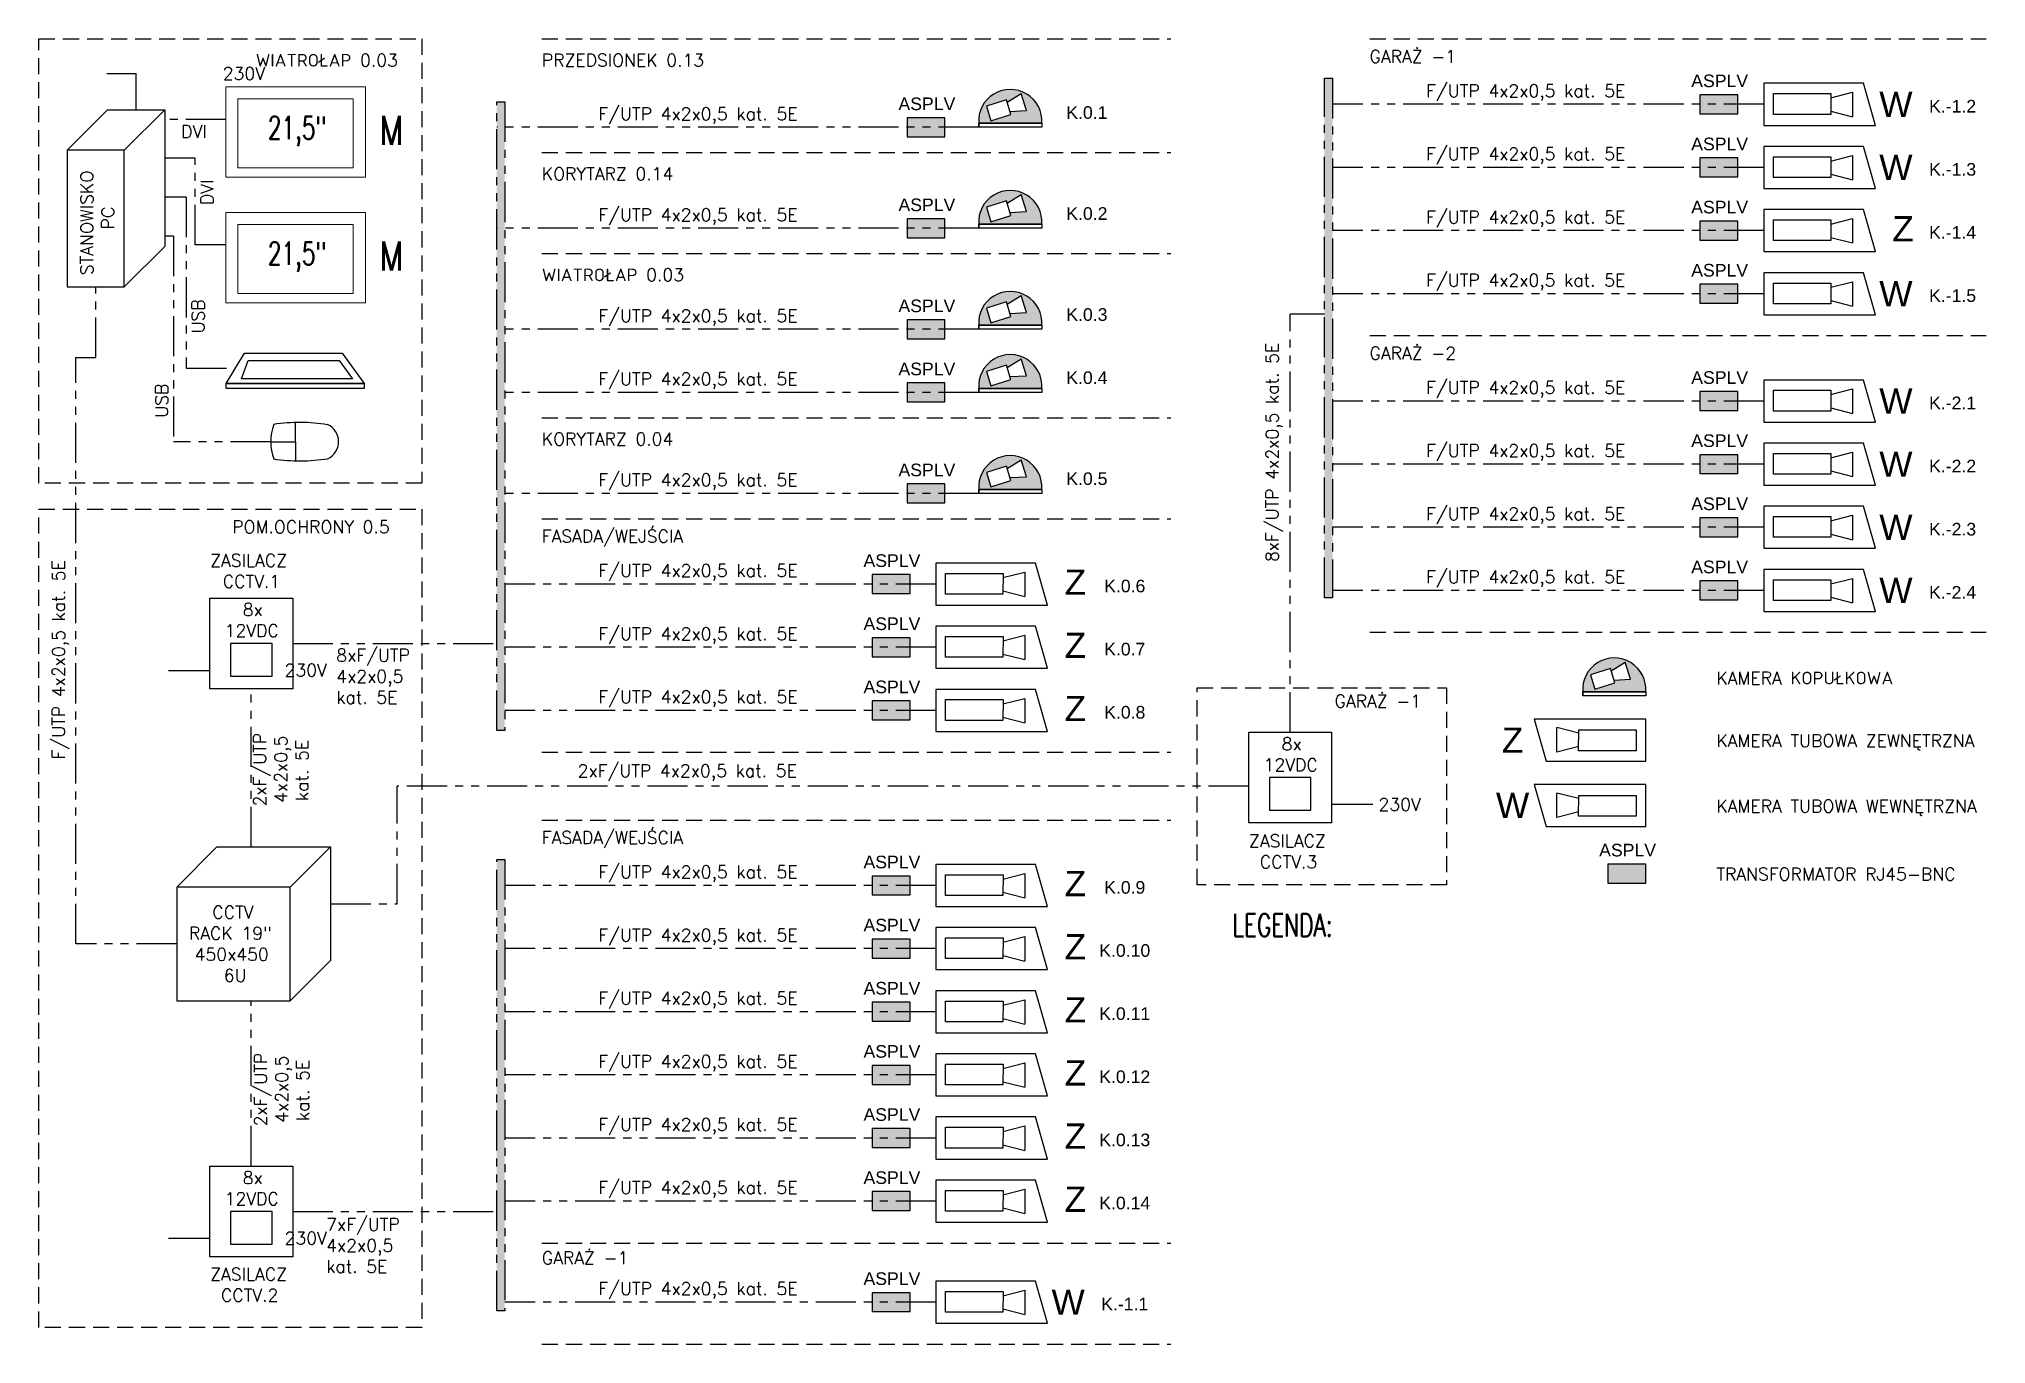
# Model space of a CAD drawing. Header units: millimetres. Extents: x 0 to 1542, y 0 to 1034.
import ezdxf
from ezdxf.enums import TextEntityAlignment as Align

# ---------------------------------------------------------------- set-up
doc = ezdxf.new("R2010")
doc.units = ezdxf.units.MM
doc.linetypes.add('DASHED', pattern=[19.05, 12.7, -6.35])
doc.linetypes.add('PHANTOM', pattern=[63.5, 31.75, -6.35, 6.35, -6.35, 6.35, -6.35])
for name, color, linetype in [('-CCTV', 181, 'Continuous'), ('-CCTV_OKABLOWANIE', 1, 'PHANTOM'), ('-SKD_OPIS', 7, 'Continuous'), ('z000_txt18_100', 1, 'Continuous'), ('z000_xref', 252, 'Continuous')]:
    doc.layers.add(name, color=color, linetype=linetype)
doc.styles.add('18_100', font='romans.shx', dxfattribs={"width": 0.7, "height": 180})
doc.styles.add('25_1', font='romans.shx', dxfattribs={"width": 0.8, "height": 2.5})
doc.styles.add('A Arial', font='arial.ttf', dxfattribs={"width": 0.8})
doc.styles.add('Arial', font='arial.ttf')

# ---------------------------------------------------------------- blocks, each defined once
blk = doc.blocks.new('KAMERA_KOPULKOWA')
h = blk.add_hatch(color=256)
h.paths.add_polyline_path([(33.3, 4.2, 1.075216), (-33.3, 4.2)])
h.paths.add_polyline_path([(-20.4, 6.9), (-25.2, 22.2), (-4.1, 28.9), (-3.3, 26.4), (11.4, 35.6), (17.1, 17.6), (-0.3, 16.7), (0.7, 13.6)], flags=16)
for p, q in [((-4.1, 28.9), (-25.2, 22.2)), ((-25.2, 22.2), (-20.4, 6.9)), ((0.7, 13.6), (-4.1, 28.9)), ((-3.3, 26.4), (11.4, 35.6)), ((17.1, 17.6), (11.4, 35.6)), ((33.3, 4.2), (-33.3, 4.2)), ((-33.3, 4.2), (-33.3, 0)), ((-33.3, 0), (-33.3, 4.2)), ((-33.3, 4.2), (33.3, 4.2)), ((33.3, 0), (-33.3, 0)), ((33.3, 0), (-33.3, 0)), ((-20.4, 6.9), (0.7, 13.6)), ((-0.3, 16.7), (17.1, 17.6)), ((33.3, 4.2), (33.3, 0)), ((33.3, 4.2), (33.3, 0))]:
    blk.add_line(p, q)
blk.add_arc((0, 6.6), 33.4, 355.8484, 184.1516)
blk = doc.blocks.new('KAMERA_TUBOWA')
for p, q in [((22.2, 117.9), (-22.2, 105.1)), ((-22.2, 105.1), (-22.2, 0)), ((22.2, 0), (22.2, 117.9)), ((-22.2, 0), (22.2, 0))]:
    blk.add_line(p, q)
at = {"extrusion": (1.74456e-07, -3.51133e-05, 1)}
for p, q in [((-12.7, 93.7, 0.1), (13.1, 93.7, 0.1)), ((-6.8, 70.7, 0.1), (-12.7, 93.7, 0.1)), ((7.2, 70.7, 0.1), (13.1, 93.7, 0.1)), ((-11.3, 10.2, 0.1), (-11.3, 70.8, 0.1)), ((-11.3, 70.8, 0.1), (10.6, 70.7, 0.1)), ((10.6, 70.7, 0.1), (10.6, 10.2, 0.1)), ((10.6, 10.1, 0.1), (-11.3, 10.1, 0.1))]:
    blk.add_line(p, q, dxfattribs=at)
blk = doc.blocks.new('MONITOR_CCTV')
at = {"lineweight": 13}
for points in [[(3079.42, -140.13), (3079.42, -147.89), (3091.42, -147.89), (3091.42, -140.13)], [(3080.45, -141.16), (3080.45, -147.09), (3090.37, -147.09), (3090.37, -141.16)]]:
    blk.add_lwpolyline(points, close=True, dxfattribs=at)
at = {"lineweight": 13, "style": '25_1', "width": 0.8}
blk.add_attdef('MONITOR_CCTV', (3092.63, -145.12), '', height=2.5, dxfattribs=at)

msp = doc.modelspace()

# ---------------------------------------------------------------- hatches: boundary and pattern name
at = {"layer": '-CCTV', "ltscale": 5000}
h = msp.add_hatch(color=256, dxfattribs=at)
h.dxf.hatch_style = 1
h.paths.add_polyline_path([(1315.6, 974.4), (1345.6, 974.4), (1345.6, 989.4), (1315.6, 989.4)])
h = msp.add_hatch(color=256, dxfattribs=at)
h.dxf.hatch_style = 1
h.paths.add_polyline_path([(687.6, 956.2), (717.6, 956.2), (717.6, 971.2), (687.6, 971.2)])
h = msp.add_hatch(color=256, dxfattribs=at)
h.dxf.hatch_style = 1
h.paths.add_polyline_path([(1315.6, 924.4), (1345.6, 924.4), (1345.6, 939.4), (1315.6, 939.4)])
h = msp.add_hatch(color=256, dxfattribs=at)
h.dxf.hatch_style = 1
h.paths.add_polyline_path([(687.6, 876.2), (717.6, 876.2), (717.6, 891.2), (687.6, 891.2)])
h = msp.add_hatch(color=256, dxfattribs=at)
h.dxf.hatch_style = 1
h.paths.add_polyline_path([(1315.6, 874.4), (1345.6, 874.4), (1345.6, 889.4), (1315.6, 889.4)])
h = msp.add_hatch(color=256, dxfattribs=at)
h.dxf.hatch_style = 1
h.paths.add_polyline_path([(1315.6, 824.4), (1345.6, 824.4), (1345.6, 839.4), (1315.6, 839.4)])
h = msp.add_hatch(color=256, dxfattribs=at)
h.dxf.hatch_style = 1
h.paths.add_polyline_path([(687.6, 796.2), (717.6, 796.2), (717.6, 811.2), (687.6, 811.2)])
h = msp.add_hatch(color=256, dxfattribs=at)
h.dxf.hatch_style = 1
h.paths.add_polyline_path([(687.6, 746.2), (717.6, 746.2), (717.6, 761.2), (687.6, 761.2)])
h = msp.add_hatch(color=256, dxfattribs=at)
h.dxf.hatch_style = 1
h.paths.add_polyline_path([(1315.6, 739.4), (1345.6, 739.4), (1345.6, 754.4), (1315.6, 754.4)])
h = msp.add_hatch(color=256, dxfattribs=at)
h.dxf.hatch_style = 1
h.paths.add_polyline_path([(1315.6, 689.4), (1345.6, 689.4), (1345.6, 704.4), (1315.6, 704.4)])
h = msp.add_hatch(color=256, dxfattribs=at)
h.dxf.hatch_style = 1
h.paths.add_polyline_path([(687.6, 666.2), (717.6, 666.2), (717.6, 681.2), (687.6, 681.2)])
h = msp.add_hatch(color=256, dxfattribs=at)
h.dxf.hatch_style = 1
h.paths.add_polyline_path([(1315.6, 639.4), (1345.6, 639.4), (1345.6, 654.4), (1315.6, 654.4)])
h = msp.add_hatch(color=256, dxfattribs=at)
h.dxf.hatch_style = 1
h.paths.add_polyline_path([(660, 594.4), (690, 594.4), (690, 609.4), (660, 609.4)])
h = msp.add_hatch(color=256, dxfattribs=at)
h.dxf.hatch_style = 1
h.paths.add_polyline_path([(1315.6, 589.4), (1345.6, 589.4), (1345.6, 604.4), (1315.6, 604.4)])
h = msp.add_hatch(color=256, dxfattribs=at)
h.dxf.hatch_style = 1
h.paths.add_polyline_path([(660, 544.4), (690, 544.4), (690, 559.4), (660, 559.4)])
h = msp.add_hatch(color=256, dxfattribs=at)
h.dxf.hatch_style = 1
h.paths.add_polyline_path([(660, 494.4), (690, 494.4), (690, 509.4), (660, 509.4)])
h = msp.add_hatch(color=256, dxfattribs=at)
h.dxf.hatch_style = 1
h.paths.add_polyline_path([(660, 355.7), (690, 355.7), (690, 370.7), (660, 370.7)])
h = msp.add_hatch(color=256, dxfattribs=at)
h.dxf.hatch_style = 1
h.paths.add_polyline_path([(1242.6, 365.1), (1272.6, 365.1), (1272.6, 380.1), (1242.6, 380.1)])
h = msp.add_hatch(color=256, dxfattribs=at)
h.dxf.hatch_style = 1
h.paths.add_polyline_path([(660, 305.7), (690, 305.7), (690, 320.7), (660, 320.7)])
h = msp.add_hatch(color=256, dxfattribs=at)
h.dxf.hatch_style = 1
h.paths.add_polyline_path([(660, 255.7), (690, 255.7), (690, 270.7), (660, 270.7)])
h = msp.add_hatch(color=256, dxfattribs=at)
h.dxf.hatch_style = 1
h.paths.add_polyline_path([(660, 205.7), (690, 205.7), (690, 220.7), (660, 220.7)])
h = msp.add_hatch(color=256, dxfattribs=at)
h.dxf.hatch_style = 1
h.paths.add_polyline_path([(660, 155.7), (690, 155.7), (690, 170.7), (660, 170.7)])
h = msp.add_hatch(color=256, dxfattribs=at)
h.dxf.hatch_style = 1
h.paths.add_polyline_path([(660, 105.7), (690, 105.7), (690, 120.7), (660, 120.7)])
h = msp.add_hatch(color=256, dxfattribs=at)
h.dxf.hatch_style = 1
h.paths.add_polyline_path([(660, 25.7), (690, 25.7), (690, 40.7), (660, 40.7)])
at = {"layer": '-CCTV_OKABLOWANIE'}
h = msp.add_hatch(color=256, dxfattribs=at)
h.dxf.hatch_style = 1
h.paths.add_polyline_path([(1018.2, 1002.5), (1024.6, 1002.5), (1024.6, 591.1), (1018.2, 591.1)])
h = msp.add_hatch(color=256, dxfattribs=at)
h.dxf.hatch_style = 1
h.paths.add_polyline_path([(362.6, 983.9), (369, 983.9), (369, 486), (362.6, 486)])
h = msp.add_hatch(color=256, dxfattribs=at)
h.dxf.hatch_style = 1
h.paths.add_polyline_path([(362.6, 383.9), (369, 383.9), (369, 26.3), (362.6, 26.3)])

# ---------------------------------------------------------------- linework, layer by layer
at = {"layer": '-CCTV'}
for p, q in [((22.4, 945.5), (54.4, 977.4)), ((54.4, 977.4), (99.6, 977.4)), ((67.6, 945.5), (99.6, 977.4)), ((99.6, 977.4), (99.6, 869.3)), ((67.6, 837.3), (99.6, 869.3)), ((148.2, 760.9, 0), (162.8, 784.9, 0)), ((160.5, 764.4, 0), (165.8, 779, 0)), ((162.8, 784.9, 0), (240.2, 784.9, 0)), ((165.8, 779, 0), (237.8, 779, 0)), ((237.8, 779, 0), (248.4, 764.4, 0)), ((240.2, 784.9, 0), (257.7, 760.9, 0)), ((257.7, 760.9, 0), (148.2, 760.9, 0)), ((248.4, 764.4, 0), (160.5, 764.4, 0)), ((203.3, 714.7, 0), (203.3, 729.9, 0)), ((183.5, 714.7, 0), (203.3, 714.7, 0)), ((203.3, 714.7, 0), (203.3, 699.5, 0)), ((109.1, 361.9, -67.6), (141, 393.7, -67.6)), ((141, 393.7, -67.6), (231, 393.7, -67.6)), ((199.1, 361.9, -67.6), (231, 393.7, -67.6)), ((231, 393.7, -67.6), (231, 303.7, -67.6)), ((199.1, 271.9, -67.6), (231, 303.7, -67.6))]:
    msp.add_line(p, q, dxfattribs=at)
at = {"layer": '-CCTV', "ltscale": 5000, "elevation": -67.6}
for points in [[(1315.6, 974.4), (1345.6, 974.4), (1345.6, 989.4), (1315.6, 989.4)], [(687.6, 956.2), (717.6, 956.2), (717.6, 971.2), (687.6, 971.2)], [(1315.6, 924.4), (1345.6, 924.4), (1345.6, 939.4), (1315.6, 939.4)], [(687.6, 876.2), (717.6, 876.2), (717.6, 891.2), (687.6, 891.2)], [(1315.6, 874.4), (1345.6, 874.4), (1345.6, 889.4), (1315.6, 889.4)], [(1315.6, 824.4), (1345.6, 824.4), (1345.6, 839.4), (1315.6, 839.4)], [(687.6, 796.2), (717.6, 796.2), (717.6, 811.2), (687.6, 811.2)], [(687.6, 746.2), (717.6, 746.2), (717.6, 761.2), (687.6, 761.2)], [(1315.6, 739.4), (1345.6, 739.4), (1345.6, 754.4), (1315.6, 754.4)], [(1315.6, 689.4), (1345.6, 689.4), (1345.6, 704.4), (1315.6, 704.4)], [(687.6, 666.2), (717.6, 666.2), (717.6, 681.2), (687.6, 681.2)], [(1315.6, 639.4), (1345.6, 639.4), (1345.6, 654.4), (1315.6, 654.4)], [(660, 594.4), (690, 594.4), (690, 609.4), (660, 609.4)], [(1315.6, 589.4), (1345.6, 589.4), (1345.6, 604.4), (1315.6, 604.4)], [(660, 544.4), (690, 544.4), (690, 559.4), (660, 559.4)], [(660, 494.4), (690, 494.4), (690, 509.4), (660, 509.4)], [(660, 355.7), (690, 355.7), (690, 370.7), (660, 370.7)], [(1242.6, 365.1), (1272.6, 365.1), (1272.6, 380.1), (1242.6, 380.1)], [(660, 305.7), (690, 305.7), (690, 320.7), (660, 320.7)], [(660, 255.7), (690, 255.7), (690, 270.7), (660, 270.7)], [(660, 205.7), (690, 205.7), (690, 220.7), (660, 220.7)], [(660, 155.7), (690, 155.7), (690, 170.7), (660, 170.7)], [(660, 105.7), (690, 105.7), (690, 120.7), (660, 120.7)], [(660, 25.7), (690, 25.7), (690, 40.7), (660, 40.7)]]:
    msp.add_lwpolyline(points, close=True, dxfattribs=at)
at = {"layer": '-CCTV'}
for points in [[(22.4, 837.3), (67.6, 837.3), (67.6, 945.5), (22.4, 945.5)], [(135.3, 590.8), (201, 590.8), (201, 519), (135.3, 519)], [(151.8, 529), (184.6, 529), (184.6, 554.9), (151.8, 554.9)], [(135.3, 141), (201, 141), (201, 69.2), (135.3, 69.2)], [(151.8, 79.2), (184.6, 79.2), (184.6, 105.1), (151.8, 105.1)]]:
    msp.add_lwpolyline(points, close=True, dxfattribs=at)
for points, elevation in [([(148.2, 760.9), (257.7, 760.9), (257.7, 756.8), (148.2, 756.8)], 0), ([(958.2, 484.6), (1023.8, 484.6), (1023.8, 412.8), (958.2, 412.8)], -67.6), ([(974.6, 422.8), (1007.4, 422.8), (1007.4, 448.7), (974.6, 448.7)], -67.6), ([(109.1, 271.9), (199.1, 271.9), (199.1, 361.9), (109.1, 361.9)], -67.6)]:
    msp.add_lwpolyline(points, close=True, dxfattribs=dict(at, elevation=elevation))
for centre, radius, start, end in [((224.2, 714.7, 0), 40.6, 160.3713, 199.6287), ((206.7, 590.6, 0), 139.3, 80.9566, 98.5951), ((222.4, 714.7, 0), 14.9, 294.8568, 65.1432), ((206.7, 838.8, 0), 139.3, 261.4049, 279.0434)]:
    msp.add_arc(centre, radius, start, end, dxfattribs=at)
at = {"layer": '-CCTV_OKABLOWANIE'}
for p, q in [((1366.2, 981.9, -67.6), (1024.6, 981.9, -67.6)), ((148, 970, 0), (99.6, 970)), ((744.3, 963.7, -67.6), (362.6, 963.7, -67.6)), ((123.8, 939.2, 0), (99.6, 939.2)), ((123.8, 870.5, 0), (123.8, 939.2, 0)), ((1366.2, 931.9, -67.6), (1024.6, 931.9, -67.6)), ((116.7, 908.4, 0), (99.6, 908.4)), ((116.7, 908.4, 0), (116.7, 772.9, 0)), ((744.3, 883.7, -67.6), (362.6, 883.7, -67.6)), ((1366.2, 881.9, -67.6), (1024.6, 881.9, -67.6)), ((106.7, 877.6, 0), (99.6, 877.6)), ((106.7, 877.6, 0), (106.7, 714.7, 0)), ((148, 870.5, 0), (123.8, 870.5, 0)), ((45, 781.3, -67.6), (45, 837.3)), ((1366.2, 831.9, -67.6), (1024.6, 831.9, -67.6)), ((744.3, 803.7, -67.6), (369, 803.7, -67.6)), ((1018.2, 815.8), (991, 815.8)), ((991, 484.6), (991, 815.8)), ((29.1, 316.9, -67.6), (29.1, 781.3, -67.6)), ((29.1, 781.3, -67.6), (45, 781.3, -67.6)), ((116.7, 772.9, 0), (155.5, 772.9, 0)), ((744.3, 753.7, -67.6), (369, 753.7, -67.6)), ((1366.2, 746.9, -67.6), (1024.6, 746.9, -67.6)), ((183.5, 714.7, 0), (106.7, 714.7, 0)), ((1366.2, 696.9, -67.6), (1024.6, 696.9, -67.6)), ((744.3, 673.7, -67.6), (369, 673.7, -67.6)), ((1366.2, 646.9, -67.6), (1024.6, 646.9, -67.6)), ((710.5, 601.9, -67.6), (369, 601.9, -67.6)), ((1366.2, 596.9, -67.6), (1024.6, 596.9, -67.6)), ((201, 554.9), (362.6, 554.9, -67.6)), ((710.5, 551.9, -67.6), (369, 551.9, -67.6)), ((168.2, 393.7, -67.6), (168.2, 519)), ((710.5, 501.9, -67.6), (369, 501.9, -67.6)), ((958.2, 441.8, -67.6), (283.8, 441.8, -67.6)), ((283.8, 348.7, -67.6), (283.8, 441.8, -67.6)), ((710.5, 363.2, -67.6), (369, 363.2, -67.6)), ((231, 348.7, -67.6), (283.8, 348.7, -67.6)), ((109.1, 316.9, -67.6), (29.1, 316.9, -67.6)), ((710.5, 313.2, -67.6), (369, 313.2, -67.6)), ((168.2, 141), (168.2, 271.9, -67.6)), ((710.5, 263.2, -67.6), (369, 263.2, -67.6)), ((710.5, 213.2, -67.6), (369, 213.2, -67.6)), ((710.5, 163.2, -67.6), (369, 163.2, -67.6)), ((710.5, 113.2, -67.6), (369, 113.2, -67.6)), ((201, 105.1), (362.6, 105.1, -67.6)), ((710.5, 33.2, -67.6), (369, 33.2, -67.6))]:
    msp.add_line(p, q, dxfattribs=at)
at = {"layer": '-CCTV_OKABLOWANIE', "elevation": -67.6}
for points in [[(1018.2, 1002.5), (1024.6, 1002.5), (1024.6, 591.1), (1018.2, 591.1)], [(362.6, 983.9), (369, 983.9), (369, 486), (362.6, 486)], [(362.6, 383.9), (369, 383.9), (369, 26.3), (362.6, 26.3)]]:
    msp.add_lwpolyline(points, close=True, dxfattribs=at)
at = {"layer": '-SKD_OPIS'}
for p, q in [((53.8, 1006.2), (77, 1006.2)), ((77, 977.4), (77, 1006.2)), ((102.7, 533.6), (135.3, 533.6)), ((1056.4, 427.4, -67.6), (1023.8, 427.4, -67.6)), ((102.7, 83.8), (135.3, 83.8))]:
    msp.add_line(p, q, dxfattribs=at)
at = {"layer": 'z000_xref', "linetype": 'DASHED'}
for p, q in [((398.4, 1033.7, -67.6), (896.6, 1033.7, -67.6)), ((1054, 1033.7, -67.6), (1542.2, 1033.7, -67.6)), ((398.4, 943.7, -67.6), (896.6, 943.7, -67.6)), ((398.4, 863.7, -67.6), (896.6, 863.7, -67.6)), ((1054, 798.7, -67.6), (1542.2, 798.7, -67.6)), ((398.4, 733.7, -67.6), (896.6, 733.7, -67.6)), ((398.4, 653.7, -67.6), (896.6, 653.7, -67.6)), ((1054, 563.7, -67.6), (1542.2, 563.7, -67.6)), ((398.4, 468.7, -67.6), (896.6, 468.7, -67.6)), ((398.4, 415, -67.6), (896.6, 415, -67.6)), ((398.4, 80, -67.6), (896.6, 80, -67.6)), ((398.4, 0, -67.6), (896.6, 0, -67.6))]:
    msp.add_line(p, q, dxfattribs=at)
for points in [[(0, 1033.7), (303.2, 1033.7), (303.2, 681.9), (0, 681.9)], [(0, 661.2), (303.2, 661.2), (303.2, 13.2), (0, 13.2)]]:
    msp.add_lwpolyline(points, close=True, dxfattribs=at)
at = {"layer": 'z000_xref', "linetype": 'DASHED', "elevation": -67.6}
msp.add_lwpolyline([(917.3, 519.8), (1114.9, 519.8), (1114.9, 363.8), (917.3, 363.8)], close=True, dxfattribs=at)

# ---------------------------------------------------------------- block references
at = {"layer": '-CCTV'}
ref = msp.add_blockref('MONITOR_CCTV', (-28231.9, 2287.1, 0), dxfattribs=dict(at, xscale=9.216000000000003, yscale=9.216000000000003, zscale=9.216000000000003))
ref.add_attrib('MONITOR_CCTV', 'M', (269.8, 949.7, 0), dxfattribs={"layer": '0', "height": 23, "style": '25_1', "width": 0.8})
at = {"layer": '-CCTV', "xscale": 0.7500000000000042, "yscale": 0.7500000000000042, "zscale": 0.7500000000000042}
for p in [(769.3, 963.7, -67.6), (769.3, 883.7, -67.6), (769.3, 803.7, -67.6), (769.3, 753.7, -67.6), (769.3, 673.7, -67.6), (1247.7, 513.4, -67.6)]:
    msp.add_blockref('KAMERA_KOPULKOWA', p, dxfattribs=at)
at = {"layer": '-CCTV', "xscale": 0.7500000000000043, "yscale": 0.7500000000000043, "zscale": 0.7500000000000043}
for p, rotation in [((1366.2, 981.9, -67.6), 270.0000000000007), ((1366.2, 931.9, -67.6), 270.0000000000007), ((1366.2, 881.9, -67.6), 270.0000000000007), ((1366.2, 831.9, -67.6), 270.0000000000007), ((1366.2, 746.9, -67.6), 270.0000000000007), ((1366.2, 696.9, -67.6), 270.0000000000007), ((1366.2, 646.9, -67.6), 270.0000000000007), ((710.5, 601.9, -67.6), 270.0000000000007), ((1366.2, 596.9, -67.6), 270.0000000000007), ((710.5, 551.9, -67.6), 270.0000000000007), ((710.5, 501.9, -67.6), 270.0000000000007), ((1272.6, 478.4, -67.6), 90.00000000000064), ((1272.6, 426.6, -67.6), 90.00000000000064), ((710.5, 363.2, -67.6), 270.0000000000007), ((710.5, 313.2, -67.6), 270.0000000000007), ((710.5, 263.2, -67.6), 270.0000000000007), ((710.5, 213.2, -67.6), 270.0000000000007), ((710.5, 163.2, -67.6), 270.0000000000007), ((710.5, 113.2, -67.6), 270.0000000000007), ((710.5, 33.2, -67.6), 270.0000000000007)]:
    msp.add_blockref('KAMERA_TUBOWA', p, dxfattribs=dict(at, rotation=rotation))
at = {"layer": '-CCTV'}
ref = msp.add_blockref('MONITOR_CCTV', (-28231.9, 2187.7, 0), dxfattribs=dict(at, xscale=9.216000000000003, yscale=9.216000000000003, zscale=9.216000000000003))
ref.add_attrib('MONITOR_CCTV', 'M', (269.8, 850.2, 0), dxfattribs={"layer": '0', "height": 23, "style": '25_1', "width": 0.8})

# ---------------------------------------------------------------- texts
at = {"layer": '-CCTV', "style": 'A Arial'}
for s, p in [('W', (1470.8, 981.9)), ('W', (1470.8, 931.9)), ('Z', (1476.5, 883.4)), ('W', (1470.8, 831.9)), ('W', (1470.8, 746.9)), ('W', (1470.8, 696.9)), ('W', (1470.8, 646.9)), ('Z', (820.9, 603.4)), ('W', (1470.8, 596.9)), ('Z', (820.9, 553.4)), ('Z', (820.9, 503.4)), ('Z', (1167.2, 478.3)), ('W', (1167.2, 426.6)), ('Z', (820.9, 364.7)), ('Z', (820.9, 314.7)), ('Z', (820.9, 264.7)), ('Z', (820.9, 214.7)), ('Z', (820.9, 164.7)), ('Z', (820.9, 114.7)), ('W', (815.2, 33.2))]:
    msp.add_text(s, height=20, dxfattribs=at).set_placement(p, align=Align.MIDDLE_CENTER)
at = {"layer": '-SKD_OPIS', "style": 'A Arial'}
for s, p in [('ASPLV', (1331.2, 1000.5, -18.8)), ('ASPLV', (703.3, 982.3, -18.8)), ('K.0.1', (830, 975.4, -18.8)), ('K.-1.2', (1515.7, 980.4, -18.8)), ('ASPLV', (1331.2, 950.5, -18.8)), ('K.-1.3', (1515.7, 930.4, -18.8)), ('ASPLV', (703.3, 902.3, -18.8)), ('K.0.2', (830, 895.4, -18.8)), ('ASPLV', (1331.2, 900.5, -18.8)), ('K.-1.4', (1515.7, 880.4, -18.8)), ('ASPLV', (1331.2, 850.5, -18.8)), ('K.-1.5', (1515.7, 830.4, -18.8)), ('ASPLV', (703.3, 822.3, -18.8)), ('K.0.3', (830, 815.4, -18.8)), ('ASPLV', (703.3, 772.3, -18.8)), ('K.0.4', (830, 765.4, -18.8)), ('ASPLV', (1331.2, 765.5, -18.8)), ('K.-2.1', (1515.7, 745.4, -18.8)), ('ASPLV', (1331.2, 715.5, -18.8)), ('ASPLV', (703.3, 692.3, -18.8)), ('K.-2.2', (1515.7, 695.4, -18.8)), ('K.0.5', (830, 685.4, -18.8)), ('ASPLV', (1331.2, 665.5, -18.8)), ('K.-2.3', (1515.7, 645.4, -18.8)), ('ASPLV', (675.6, 620.5, -18.8)), ('ASPLV', (1331.2, 615.5, -18.8)), ('K.0.6', (860, 600.4, -18.8)), ('K.-2.4', (1515.7, 595.4, -18.8)), ('ASPLV', (675.6, 570.5, -18.8)), ('K.0.7', (860, 550.4, -18.8)), ('ASPLV', (675.6, 520.5, -18.8)), ('K.0.8', (860, 500.4, -18.8)), ('ASPLV', (675.6, 381.8, -18.8)), ('ASPLV', (1258.3, 391.2, -18.8)), ('K.0.9', (860, 361.7, -18.8)), ('ASPLV', (675.6, 331.8, -18.8)), ('K.0.10', (860, 311.7, -18.8)), ('ASPLV', (675.6, 281.8, -18.8)), ('K.0.11', (860, 261.7, -18.8)), ('ASPLV', (675.6, 231.8, -18.8)), ('K.0.12', (860, 211.7, -18.8)), ('ASPLV', (675.6, 181.8, -18.8)), ('K.0.13', (860, 161.7, -18.8)), ('ASPLV', (675.6, 131.8, -18.8)), ('K.0.14', (860, 111.7, -18.8)), ('ASPLV', (675.6, 51.8, -18.8)), ('K.-1.1', (860, 31.7, -18.8))]:
    msp.add_text(s, height=10, dxfattribs=at).set_placement(p, align=Align.MIDDLE_CENTER)
at = {"layer": '-SKD_OPIS', "color": 8, "char_height": 10, "width": 294.806, "attachment_point": 1, "style": 'Arial'}
for s, insert in [('{\\Fromans|c238;WIATROŁAP 0.03}', (171.7, 1021.8, 63.1)), ('{\\Fromans|c238;PRZEDSIONEK 0.13}', (398.3, 1021.8, -4.6)), ('{\\Fromans|c238;GARAŻ -1}', (1053.9, 1024.8, -4.6)), ('{\\Fromans|c238;KORYTARZ 0.14}', (398.3, 931.8, -4.6)), ('{\\Fromans|c238;WIATROŁAP 0.03}', (398.3, 851.8, -4.6)), ('{\\Fromans|c238;GARAŻ -2}', (1053.9, 789.8, -4.6)), ('{\\Fromans|c238;KORYTARZ 0.04}', (398.3, 721.8, -4.6)), ('\\pi-30,l50,t180;{\\Fromans|c238;POM.OCHRONY 0.5}', (133.1, 652.2, -4.6)), ('{\\Fromans|c238;FASADA/WEJŚCIA}', (398.3, 644.8, -4.6)), ('\\pi-30,l50,t180;{\\Fromans|c238;GARAŻ -1}', (1006.2, 514.2, -72.2)), ('{\\Fromans|c238;FASADA/WEJŚCIA}', (398.3, 406.1, -4.6)), ('{\\Fromans|c238;GARAŻ -1}', (398.3, 73.2, -4.6))]:
    msp.add_mtext(s, dxfattribs=dict(at, insert=insert))
at = {"layer": '-SKD_OPIS', "char_height": 10, "width": 294.806, "style": 'Arial'}
for s, insert, attachment_point in [('{\\Fromans|c238;230V}', (179, 1011.3, -4.6), 3), ('\\pi57.64131;{\\Fromans|c238;F/UTP 4x2x0,5 kat. 5E}', (1041.1, 997.6, -72.2), 1), ('\\pi57.64131;{\\Fromans|c238;F/UTP 4x2x0,5 kat. 5E}', (385.5, 979.4, -72.2), 1), ('\\pi138.1175;{\\Fromans|c238;DVI}', (-25.5, 965.3, -72.2), 1), ('\\pi57.64131;{\\Fromans|c238;F/UTP 4x2x0,5 kat. 5E}', (1041.1, 947.6, -72.2), 1), ('\\pi57.64131;{\\Fromans|c238;F/UTP 4x2x0,5 kat. 5E}', (385.5, 899.4, -72.2), 1), ('\\pi57.64131;{\\Fromans|c238;F/UTP 4x2x0,5 kat. 5E}', (1041.1, 897.6, -72.2), 1), ('\\pi57.64131;{\\Fromans|c238;F/UTP 4x2x0,5 kat. 5E}', (1041.1, 847.6, -72.2), 1), ('\\pi57.64131;{\\Fromans|c238;F/UTP 4x2x0,5 kat. 5E}', (385.5, 819.4, -72.2), 1), ('\\pi57.64131;{\\Fromans|c238;F/UTP 4x2x0,5 kat. 5E}', (385.5, 769.4, -72.2), 1), ('\\pi57.64131;{\\Fromans|c238;F/UTP 4x2x0,5 kat. 5E}', (1041.1, 762.6, -72.2), 1), ('\\pi57.64131;{\\Fromans|c238;F/UTP 4x2x0,5 kat. 5E}', (1041.1, 712.6, -72.2), 1), ('\\pi57.64131;{\\Fromans|c238;F/UTP 4x2x0,5 kat. 5E}', (385.5, 689.4, -72.2), 1), ('\\pi57.64131;{\\Fromans|c238;F/UTP 4x2x0,5 kat. 5E}', (1041.1, 662.6, -72.2), 1), ('\\pi115.02226;{\\Fromans|c238;ZASILACZ \\P\\pi125.02226;CCTV.1}', (20.6, 625.7, -4.6), 1), ('\\pi57.64131;{\\Fromans|c238;F/UTP 4x2x0,5 kat. 5E}', (385.5, 617.6, -72.2), 1), ('\\pi57.64131;{\\Fromans|c238;F/UTP 4x2x0,5 kat. 5E}', (1041.1, 612.6, -72.2), 1), ('\\pi140.02226;{\\Fromans|c238;8x\\P\\pi125.73654;12VDC}', (21.4, 586.7, -4.6), 1), ('\\pi57.64131;{\\Fromans|c238;F/UTP 4x2x0,5 kat. 5E}', (385.5, 567.6, -72.2), 1), ('{\\Fromans|c238;8xF/UTP \\P4x2x0,5 \\Pkat. 5E\\P }', (235.5, 550.5, -72.1), 1), ('{\\Fromans|c238;230V}', (228, 538.7, -4.6), 3), ('{\\Fromans|c0;KAMERA KOPUŁKOWA}', (1328.6, 532.5), 1), ('\\pi57.64131;{\\Fromans|c238;F/UTP 4x2x0,5 kat. 5E}', (385.5, 517.6, -72.2), 1), ('\\pi140.02226;{\\Fromans|c238;8x\\P\\pi125.73654;12VDC}', (844.3, 480.4, -72.2), 1), ('{\\Fromans|c238;KAMERA TUBOWA ZEWNĘTRZNA}', (1328.6, 482.9), 1), ('\\pi48.59369;{\\Fromans|c238;2xF/UTP 4x2x0,5 kat. 5E}', (378.1, 459.1, -139.7), 1), ('\\pi129.78416;{\\Fromans|c238;230V}', (931.2, 432.4, -72.2), 1), ('{\\Fromans|c238;KAMERA TUBOWA WEWNĘTRZNA}', (1328.6, 431.1), 1), ('\\pi115.02226;{\\Fromans|c238;ZASILACZ \\P\\pi123.59369;CCTV.3}', (843.4, 403.5, -72.2), 1), ('\\pi57.64131;{\\Fromans|c238;F/UTP 4x2x0,5 kat. 5E}', (385.5, 378.9, -72.2), 1), ('{\\Fromans|c238;TRANSFORMATOR RJ45-BNC}', (1328.6, 377.2), 1), ('\\pi130.26035;{\\Fromans|c238;CCTV\\P\\pi111.68892;RACK 19"\\P\\pi116.21273;450x450\\P\\pi139.30797;6U }', (7.1, 347, -72.2), 1), ('\\pi57.64131;{\\Fromans|c238;F/UTP 4x2x0,5 kat. 5E}', (385.5, 328.9, -72.2), 1), ('\\pi57.64131;{\\Fromans|c238;F/UTP 4x2x0,5 kat. 5E}', (385.5, 278.9, -72.2), 1), ('\\pi57.64131;{\\Fromans|c238;F/UTP 4x2x0,5 kat. 5E}', (385.5, 228.9, -72.2), 1), ('\\pi57.64131;{\\Fromans|c238;F/UTP 4x2x0,5 kat. 5E}', (385.5, 178.9, -72.2), 1), ('\\pi140.02226;{\\Fromans|c238;8x\\P\\pi125.73654;12VDC}', (21.4, 136.8, -4.6), 1), ('\\pi57.64131;{\\Fromans|c238;F/UTP 4x2x0,5 kat. 5E}', (385.5, 128.9, -72.2), 1), ('{\\Fromans|c238;7xF/UTP \\P4x2x0,5 \\Pkat. 5E\\P }', (227.5, 99.8, -72.1), 1), ('{\\Fromans|c238;230V}', (228, 88.8, -4.6), 3), ('\\pi115.02226;{\\Fromans|c238;ZASILACZ \\P\\pi123.59369;CCTV.2}', (20.6, 60.3, -4.6), 1), ('\\pi57.64131;{\\Fromans|c238;F/UTP 4x2x0,5 kat. 5E}', (385.5, 48.9, -72.2), 1)]:
    msp.add_mtext(s, dxfattribs=dict(at, insert=insert, attachment_point=attachment_point))
at = {"layer": '-SKD_OPIS', "char_height": 10, "width": 294.806, "attachment_point": 1, "rotation": 90, "style": 'Arial'}
for s, insert in [('\\pi102.8794;{\\Fromans|c238;STANOWISKO \\P\\pi139.06988;PC}', (32.9, 743.8, -4.6)), ('\\pi138.1175;{\\Fromans|c238;DVI}', (128.1, 764.1, -72.2)), ('\\pi134.06988;{\\Fromans|c238;USB}', (121, 666.4, -72.2)), ('\\pi48.59369;{\\Fromans|c238;8xF/UTP 4x2x0,5 kat. 5E}', (971.8, 570.9, -10.1)), ('\\pi134.06988;{\\Fromans|c238;USB}', (92.2, 599.7, -72.2)), ('\\pi57.64131;{\\Fromans|c238;F/UTP 4x2x0,5 kat. 5E}', (10.6, 405.5, -72.2)), ('\\pi116.45083;{\\Fromans|c238;2xF/UTP \\P\\pi119.30797;4x2x0,5\\P\\pi120.73654;kat. 5E}', (170, 309.4, -279)), ('\\pi116.45083;{\\Fromans|c238;2xF/UTP\\P\\pi119.30797;4x2x0,5\\P\\pi120.73654;kat. 5E}', (170.6, 56, -143.8))]:
    msp.add_mtext(s, dxfattribs=dict(at, insert=insert))
at = {"layer": 'z000_txt18_100', "color": 7, "char_height": 18, "width": 6437.191, "attachment_point": 1, "style": '18_100'}
for s, insert in [('21,5"', (181.3, 972.3, 67.6)), ('21,5"', (181.3, 872.8, 67.6)), ('LEGENDA:', (945.3, 340.8))]:
    msp.add_mtext(s, dxfattribs=dict(at, insert=insert))

doc.saveas('drawing.dxf')
